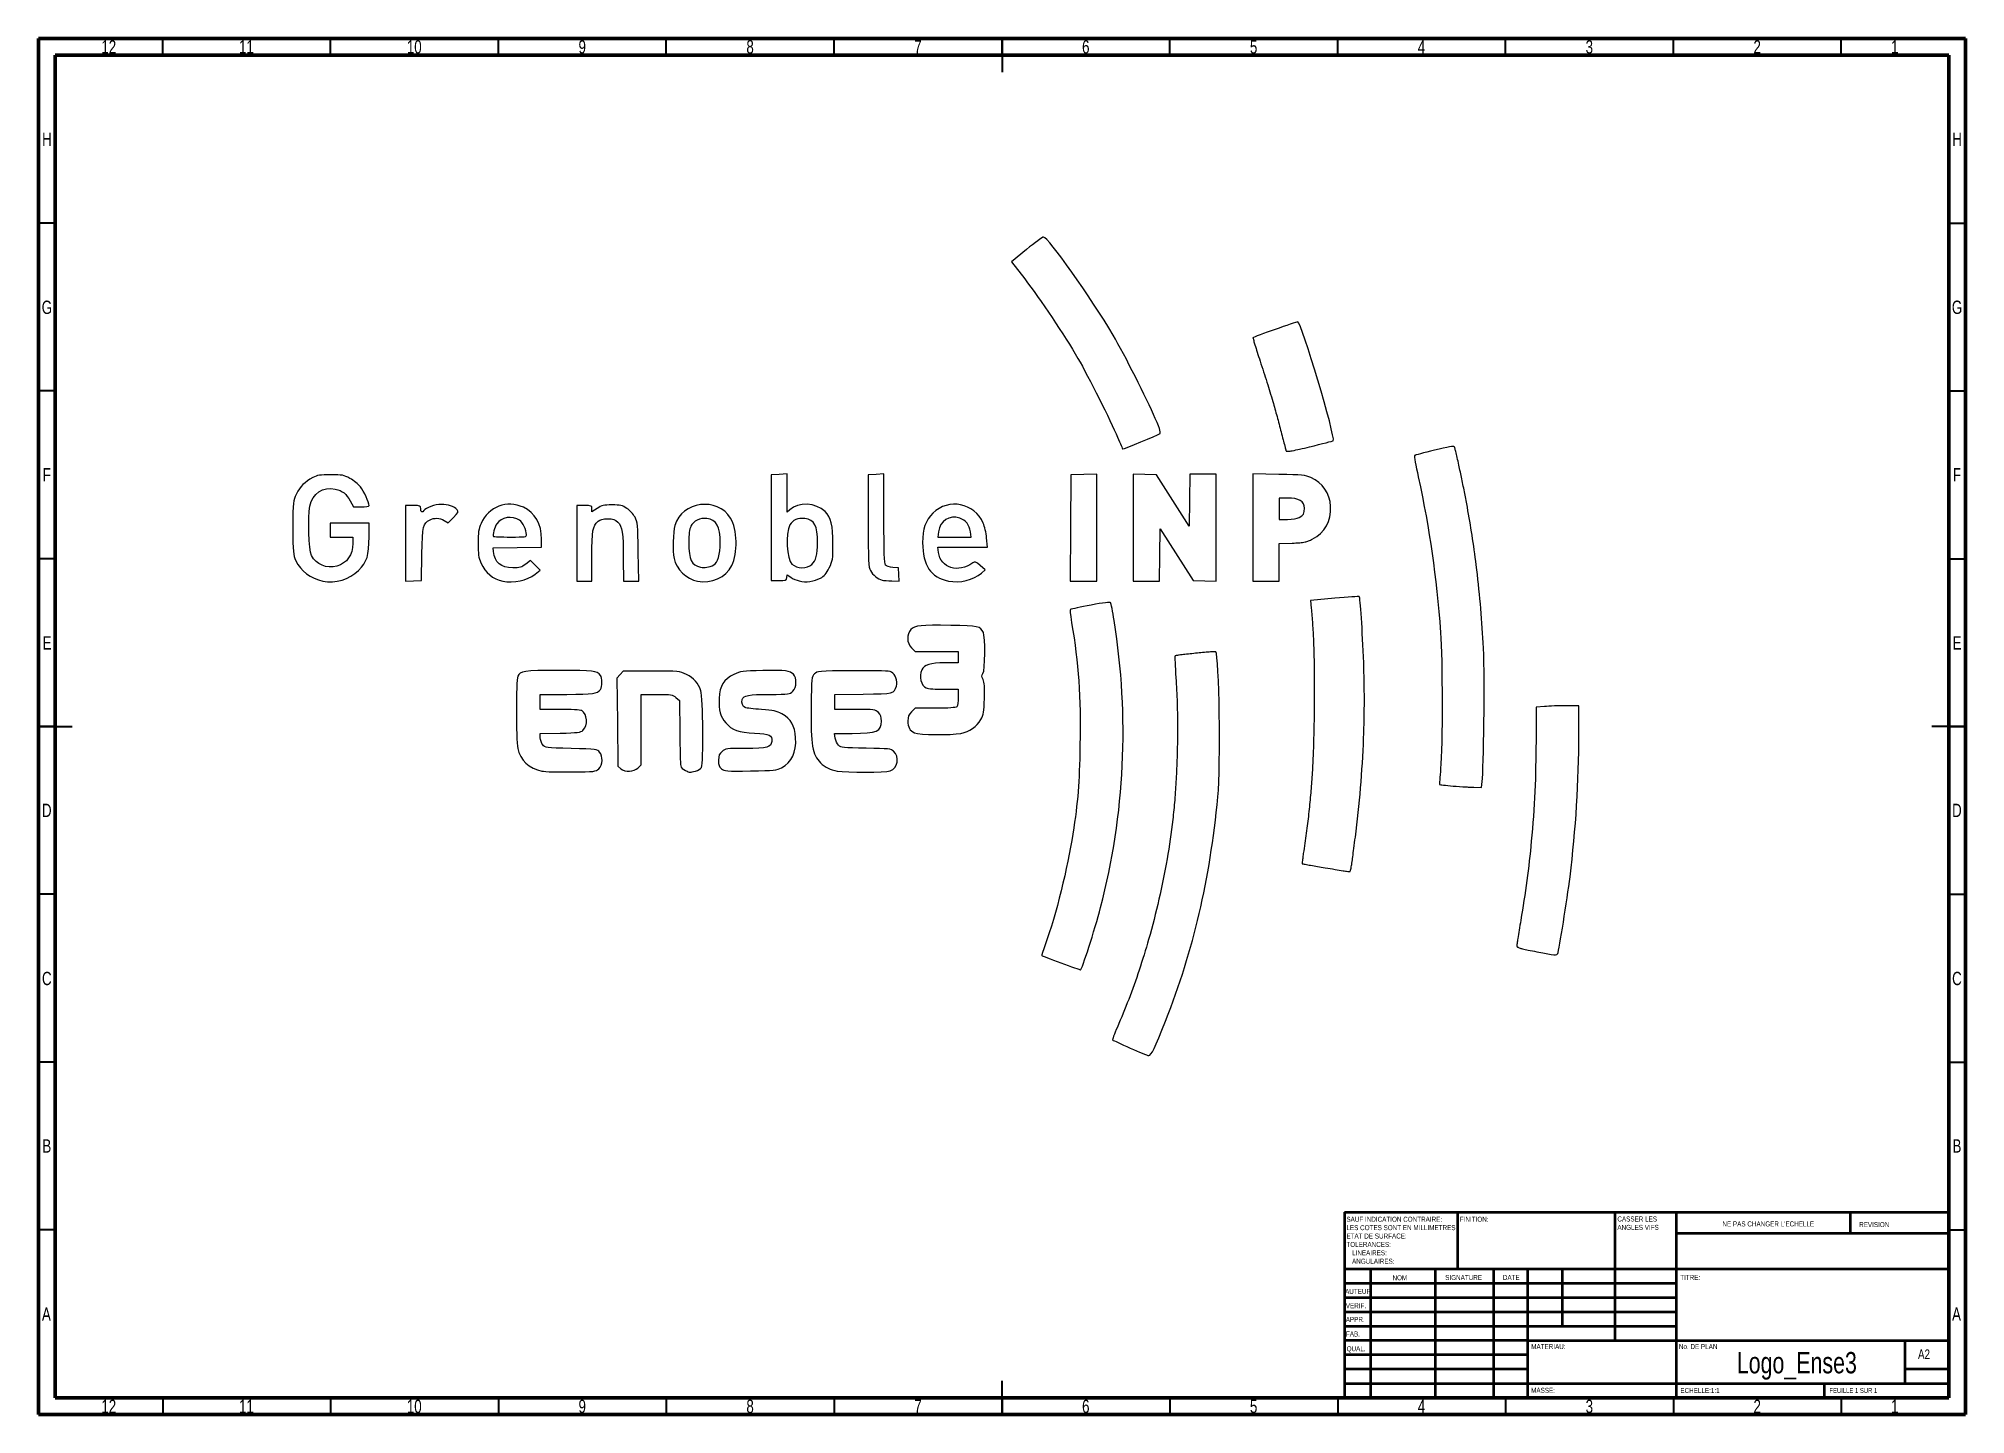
# Model space of a CAD drawing. Header units: millimetres. Extents: x 15 to 589, y 5 to 415.
import ezdxf

# ---------------------------------------------------------------- set-up
doc = ezdxf.new("R2010")
doc.units = ezdxf.units.MM
doc.styles.add('SLDTEXTSTYLE0', font='TXT', dxfattribs={"width": 0.75})
doc.styles.add('SLDTEXTSTYLE1', font='TXT', dxfattribs={"width": 0.7})

# ---------------------------------------------------------------- blocks, each defined once
blk = doc.blocks.new('SW_NOTE_0')
at = {"color": 0, "linetype": 'Continuous', "lineweight": 0, "char_height": 1.5, "attachment_point": 1, "style": 'SLDTEXTSTYLE0'}
for s, insert in [('SAUF INDICATION CONTRAIRE:', (0, 1.93)), ('TOLERANCES:', (0, -5.57)), ('LES COTES SONT EN MILLIMETRES', (0, -0.57)), ('ETAT DE SURFACE:', (0, -3.07)), ('ANGULAIRES:', (1.69, -10.57)), ('LINEAIRES:', (1.69, -8.07))]:
    blk.add_mtext(s, dxfattribs=dict(at, insert=insert))
blk = doc.blocks.new('SW_NOTE_1')
at = {"color": 0, "linetype": 'Continuous', "lineweight": 0, "char_height": 1.5, "attachment_point": 1, "style": 'SLDTEXTSTYLE0'}
for s, insert in [('CASSER LES', (0, 1.93)), ('ANGLES VIFS', (0, -0.57))]:
    blk.add_mtext(s, dxfattribs=dict(at, insert=insert))

msp = doc.modelspace()

# ---------------------------------------------------------------- linework, layer by layer
at = {"color": 7, "linetype": 'Continuous', "lineweight": 70}
for p, q in [((15, 5), (15, 415)), ((15, 415), (589, 415)), ((589, 415), (589, 5)), ((20, 10), (20, 410)), ((20, 410), (584, 410)), ((584, 410), (584, 10)), ((584, 10), (20, 10)), ((589, 5), (15, 5))]:
    msp.add_line(p, q, dxfattribs=at)
at = {"color": 7, "linetype": 'Continuous', "lineweight": 35}
for p, q in [((52, 410), (52, 415)), ((102, 410), (102, 415)), ((152, 410), (152, 415)), ((202, 410), (202, 415)), ((252, 410), (252, 415)), ((302, 415), (302, 405)), ((302, 410), (302, 415)), ((352, 410), (352, 415)), ((402, 410), (402, 415)), ((452, 410), (452, 415)), ((502, 410), (502, 415)), ((552, 410), (552, 415)), ((20, 360), (15, 360)), ((584, 360), (589, 360)), ((20, 310), (15, 310)), ((584, 310), (589, 310)), ((20, 260), (15, 260)), ((584, 260), (589, 260)), ((15, 210), (25, 210)), ((20, 210), (15, 210)), ((589, 210), (579, 210)), ((584, 210), (589, 210)), ((20, 160), (15, 160)), ((584, 160), (589, 160)), ((20, 110), (15, 110)), ((584, 110), (589, 110)), ((20, 60), (15, 60)), ((584, 60), (589, 60)), ((302, 5), (302, 15)), ((52, 10), (52, 5)), ((102, 10), (102, 5)), ((152, 10), (152, 5)), ((202, 10), (202, 5)), ((252, 10), (252, 5)), ((302, 10), (302, 5)), ((352, 10), (352, 5)), ((402, 10), (402, 5)), ((452, 10), (452, 5)), ((502, 10), (502, 5)), ((552, 10), (552, 5))]:
    msp.add_line(p, q, dxfattribs=at)
at = {"color": 7, "linetype": 'Continuous', "lineweight": 25}
for p, q in [((309.32, 352.15), (304.81, 348.49)), ((304.81, 348.49), (308.76, 343.38)), ((235.62, 285.13), (233.28, 285.02)), ((233.28, 285.02), (233.28, 253.52)), ((237.97, 285.24), (235.62, 285.13)), ((237.97, 273.82), (237.97, 285.24)), ((264.5, 285.13), (262.15, 285.02)), ((262.15, 285.02), (262.15, 271.33)), ((266.84, 285.24), (264.5, 285.13)), ((266.84, 271.98), (266.84, 285.24)), ((322.53, 285.02), (322.43, 269.17)), ((326.37, 285.12), (322.53, 285.02)), ((330.22, 285.23), (326.37, 285.12)), ((330.22, 253.33), (330.22, 285.23)), ((341.09, 285.23), (341.09, 253.33)), ((344.56, 285.12), (341.09, 285.23)), ((348.03, 285.02), (344.56, 285.12)), ((357.78, 269.72), (348.03, 285.02)), ((357.98, 285.2), (357.78, 269.72)), ((365.84, 285.2), (357.98, 285.2)), ((365.84, 253.3), (365.84, 285.2)), ((376.72, 285.28), (376.72, 253.33)), ((384.5, 285.12), (376.72, 285.28)), ((107.84, 277.21), (108.78, 275.46)), ((124.34, 275.83), (124.34, 253.29)), ((126.59, 275.83), (124.34, 275.83)), ((175.34, 275.83), (175.34, 253.33)), ((177.59, 275.83), (175.34, 275.83)), ((387.05, 278.08), (384.59, 278.08)), ((384.59, 278.08), (384.59, 271.7)), ((101.84, 270.58), (101.84, 266.45)), ((113.47, 270.58), (101.84, 270.58)), ((108.78, 275.46), (111.12, 275.46)), ((113.47, 266.52), (113.47, 270.58)), ((135.83, 271.36), (137, 270.65)), ((137, 270.65), (138.61, 272.28)), ((181.41, 274.98), (179.84, 273.94)), ((179.84, 273.94), (179.84, 274.89)), ((238.81, 274.61), (237.97, 273.82)), ((384.59, 271.7), (387.05, 271.7)), ((101.84, 266.45), (108.59, 266.45)), ((108.59, 266.45), (108.59, 264.57)), ((164.84, 263.47), (164.84, 265.83)), ((283.08, 268.02), (282.87, 266.45)), ((282.87, 266.45), (292.81, 266.45)), ((292.81, 266.45), (292.6, 268.02)), ((297.69, 263.45), (297.42, 266.17)), ((322.43, 269.17), (322.33, 253.33)), ((349.05, 261.1), (349.15, 268.87)), ((349.15, 268.87), (358.92, 253.52)), ((384.59, 264.49), (388.44, 264.64)), ((384.59, 253.33), (384.59, 264.49)), ((129.03, 253.52), (129.22, 261.39)), ((150.4, 263.27), (157.62, 263.37)), ((150.53, 262.14), (150.4, 263.27)), ((157.62, 263.37), (164.84, 263.47)), ((161.53, 259.42), (160.12, 258.34)), ((164.43, 256.59), (161.53, 259.42)), ((179.84, 253.33), (179.84, 260.65)), ((189.2, 259.99), (189.22, 253.33)), ((193.77, 253.33), (193.65, 262.05)), ((282.87, 263.45), (297.69, 263.45)), ((283.08, 261.89), (282.87, 263.45)), ((348.95, 253.33), (349.05, 261.1)), ((124.34, 253.29), (126.68, 253.41)), ((126.68, 253.41), (129.03, 253.52)), ((162.9, 255.38), (164.43, 256.59)), ((175.34, 253.33), (179.84, 253.33)), ((189.22, 253.33), (193.77, 253.33)), ((233.28, 253.52), (235.53, 253.52)), ((237.9, 254.37), (238.02, 255.22)), ((238.02, 255.22), (239.08, 254.46)), ((269.2, 253.37), (271.38, 253.33)), ((271.15, 257.27), (269.47, 257.38)), ((271.38, 253.33), (271.15, 257.27)), ((297.03, 256.64), (295.53, 257.96)), ((295.9, 255.7), (297.03, 256.64)), ((322.33, 253.33), (330.22, 253.33)), ((341.09, 253.33), (348.95, 253.33)), ((358.92, 253.52), (362.38, 253.41)), ((362.38, 253.41), (365.84, 253.3)), ((376.72, 253.33), (384.59, 253.33)), ((401.11, 248.2), (393.88, 247.57)), ((393.88, 247.57), (394.1, 245.29)), ((275.06, 233.43), (276.16, 232.33)), ((276.16, 232.33), (288.97, 232.33)), ((288.97, 232.33), (288.97, 228.95)), ((188.23, 225.45), (187.31, 224.38)), ((187.31, 224.38), (187.42, 211.26)), ((189.15, 226.52), (188.23, 225.45)), ((197.53, 226.52), (189.15, 226.52)), ((288.97, 228.95), (284.99, 228.95)), ((164.47, 219.58), (172.36, 219.58)), ((164.47, 215.08), (164.47, 219.58)), ((194.47, 219.58), (199.13, 219.58)), ((194.47, 198.55), (194.47, 219.58)), ((204.85, 218.68), (205.9, 217.77)), ((252.22, 219.54), (260.64, 219.65)), ((252.22, 215.08), (252.22, 219.54)), ((284.67, 221.08), (288.97, 221.08)), ((288.97, 221.08), (288.97, 218.72)), ((170.3, 215.08), (164.47, 215.08)), ((205.9, 217.77), (206, 208.46)), ((258.23, 215.08), (252.22, 215.08)), ((276.16, 215.45), (275.06, 214.36)), ((282.11, 215.45), (276.16, 215.45)), ((463.62, 215.96), (461.09, 215.72)), ((461.09, 215.72), (461.09, 205.56)), ((473.84, 216.2), (470, 216.2)), ((473.84, 207.63), (473.84, 216.2)), ((164.47, 207.89), (170.43, 208.02)), ((164.47, 206.65), (164.47, 207.89)), ((187.42, 211.26), (187.53, 198.14)), ((252.12, 207.95), (257.32, 207.95)), ((252.34, 206.57), (252.12, 207.95)), ((187.53, 198.14), (188.41, 197.42)), ((193.54, 197.63), (194.47, 198.55)), ((442.58, 191.88), (444.88, 191.83)), ((444.88, 191.83), (445.1, 194.55))]:
    msp.add_line(p, q, dxfattribs=at)
at = {"color": 7, "linetype": 'Continuous', "lineweight": 50}
for p, q in [((404, 65.25), (584, 65.25)), ((404, 65.25), (404, 10)), ((437.8, 48.25), (437.8, 65.25)), ((484.6, 65.25), (484.6, 27)), ((502.8, 65.25), (502.8, 10)), ((554.8, 58.88), (554.8, 65.25)), ((584, 58.88), (502.8, 58.88)), ((584, 48.25), (404, 48.25)), ((411.8, 48.25), (411.8, 10)), ((430.99, 48.25), (430.99, 10)), ((448.4, 48.25), (448.4, 10)), ((458.6, 10), (458.6, 48.25)), ((469, 31.25), (469, 48.25)), ((502.8, 44), (404, 44)), ((502.8, 39.75), (404, 39.75)), ((502.8, 35.5), (404, 35.5)), ((502.8, 31.25), (404, 31.25)), ((458.6, 27), (404, 27)), ((458.6, 27), (584, 27)), ((571, 14.25), (571, 27)), ((458.6, 22.75), (404, 22.75)), ((458.6, 18.5), (404, 18.5)), ((584, 18.5), (571, 18.5)), ((404, 14.25), (584, 14.25)), ((547, 10), (547, 14.25))]:
    msp.add_line(p, q, dxfattribs=at)
at = {"color": 7, "linetype": 'Continuous', "lineweight": 25}
for points in [[(335.07, 326.64), (328.63, 337.66), (315.68, 355.95), (314.39, 355.85)], [(314.39, 355.85), (314.08, 355.83), (311.8, 354.16), (309.32, 352.15)], [(308.76, 343.38), (313.3, 337.49), (320.65, 326.51), (324.6, 319.7)], [(390.09, 330.58), (389.67, 330.58), (377.04, 326.11), (376.76, 325.86)], [(400.68, 295.16), (401.48, 295.96), (391.13, 330.58), (390.09, 330.58)], [(347.67, 301.78), (345.04, 307.9), (338.63, 320.55), (335.07, 326.64)], [(324.6, 319.7), (327.79, 314.23), (334.35, 301.16), (336.43, 296.17)], [(348.95, 297.19), (349.41, 297.48), (349.2, 298.23), (347.67, 301.78)], [(336.43, 296.17), (337.22, 294.27), (337.92, 292.7), (337.98, 292.7)], [(337.98, 292.7), (338.24, 292.7), (348.46, 296.88), (348.95, 297.19)], [(393.64, 293.33), (397.41, 294.24), (400.57, 295.06), (400.68, 295.16)], [(436.78, 293.32), (436.6, 293.63), (434.94, 293.36), (430.8, 292.34)], [(424.87, 290.73), (424.76, 290.63), (425.27, 287.78), (425.99, 284.4)], [(430.8, 292.34), (427.64, 291.56), (424.98, 290.84), (424.87, 290.73)], [(96.73, 284.19), (94.25, 282.86), (92.95, 281.56), (91.83, 279.28)], [(95.84, 275.66), (96.63, 279.46), (99.74, 281.56), (103.38, 280.74)], [(102.03, 285.02), (98.88, 285.02), (98.03, 284.88), (96.73, 284.19)], [(107.77, 283.91), (105.94, 284.93), (105.48, 285.02), (102.03, 285.02)], [(110.91, 281.37), (110.28, 282.16), (108.87, 283.3), (107.77, 283.91)], [(113.47, 275.83), (113.47, 276.76), (111.94, 280.07), (110.91, 281.37)], [(394.01, 284.18), (392.48, 284.87), (391.38, 284.98), (384.5, 285.12)], [(399.89, 275.57), (399.63, 279.52), (397.53, 282.59), (394.01, 284.18)], [(425.99, 284.4), (429.47, 268.18), (431.33, 255.23), (432.65, 237.95)], [(91.83, 279.28), (90.78, 277.14), (90.78, 277.13), (90.78, 269.27)], [(96.31, 260.97), (95.48, 262.51), (95.17, 272.41), (95.84, 275.66)], [(103.38, 280.74), (105.52, 280.26), (106.72, 279.31), (107.84, 277.21)], [(111.12, 275.46), (112.42, 275.46), (113.47, 275.62), (113.47, 275.83)], [(128.84, 274.89), (128.84, 275.79), (128.74, 275.83), (126.59, 275.83)], [(134.95, 276.2), (133.17, 276.19), (130.3, 275.17), (129.8, 274.37)], [(139.68, 274.56), (138.87, 275.53), (136.93, 276.21), (134.95, 276.2)], [(159.43, 275.31), (154.52, 277.6), (149.03, 275.49), (146.81, 270.48)], [(179.84, 274.89), (179.84, 275.79), (179.74, 275.83), (177.59, 275.83)], [(185.84, 276.02), (183.34, 276.02), (182.77, 275.89), (181.41, 274.98)], [(190.26, 274.99), (188.9, 275.88), (188.34, 276.02), (185.84, 276.02)], [(221.17, 272.07), (217.21, 278.49), (206.64, 277.12), (204.54, 269.91)], [(249.3, 274.06), (246.54, 276.71), (241.33, 276.98), (238.81, 274.61)], [(296.41, 270.62), (293.84, 276.61), (286.03, 278.15), (281.43, 273.57)], [(392.08, 275.02), (392.05, 277.12), (390.48, 278.08), (387.05, 278.08)], [(394.42, 265.82), (398.2, 267.67), (400.19, 271.22), (399.89, 275.57)], [(129.8, 274.37), (129.35, 273.64), (128.84, 273.92), (128.84, 274.89)], [(129.22, 261.39), (129.42, 269.89), (129.56, 270.53), (131.46, 271.51)], [(131.46, 271.51), (132.93, 272.28), (134.41, 272.22), (135.83, 271.36)], [(138.61, 272.28), (140.04, 273.74), (140.15, 273.99), (139.68, 274.56)], [(146.81, 270.48), (146.08, 268.84), (145.94, 267.88), (145.93, 264.58)], [(151.52, 270.43), (150.82, 269.37), (150.19, 266.98), (150.51, 266.66)], [(158.3, 271.47), (156.1, 272.91), (152.81, 272.41), (151.52, 270.43)], [(160.34, 267.2), (160.34, 268.48), (159.19, 270.89), (158.3, 271.47)], [(164.84, 265.83), (164.84, 270.31), (162.91, 273.69), (159.43, 275.31)], [(179.84, 260.65), (179.84, 268.44), (180.06, 269.68), (181.7, 271.14)], [(181.7, 271.14), (182.32, 271.69), (183.07, 271.89), (184.56, 271.89)], [(184.56, 271.89), (186.24, 271.89), (186.74, 271.73), (187.56, 270.9)], [(187.56, 270.9), (188.91, 269.55), (189.18, 267.78), (189.2, 259.99)], [(192.68, 272.36), (192.21, 273.24), (191.12, 274.42), (190.26, 274.99)], [(193.65, 262.05), (193.53, 270.27), (193.48, 270.86), (192.68, 272.36)], [(204.54, 269.91), (203.98, 267.99), (203.85, 262.22), (204.32, 260.04)], [(214.05, 271.97), (212.06, 272.23), (210.07, 271.26), (209.31, 269.65)], [(218.09, 264.79), (218.09, 269.57), (216.96, 271.58), (214.05, 271.97)], [(221.54, 257.99), (223.34, 261.49), (223.14, 268.86), (221.17, 272.07)], [(238.82, 270.06), (237.47, 267.46), (237.88, 259.83), (239.44, 258.41)], [(243.25, 271.97), (241.26, 272.24), (239.58, 271.52), (238.82, 270.06)], [(247.04, 264.77), (247.04, 269.83), (246.11, 271.59), (243.25, 271.97)], [(251.65, 264.39), (251.65, 269.9), (251.05, 272.39), (249.3, 274.06)], [(262.15, 271.33), (262.15, 259.05), (262.22, 257.52), (262.8, 256.45)], [(267.31, 258.11), (266.95, 258.57), (266.84, 261.95), (266.84, 271.98)], [(281.43, 273.57), (279.22, 271.37), (278.35, 268.9), (278.35, 264.78)], [(289.4, 272.07), (286.4, 273.13), (283.51, 271.28), (283.08, 268.02)], [(292.6, 268.02), (292.33, 270.09), (291.29, 271.4), (289.4, 272.07)], [(297.42, 266.17), (297.27, 267.67), (296.82, 269.67), (296.41, 270.62)], [(387.05, 271.7), (388.47, 271.7), (389.95, 271.94), (390.56, 272.25)], [(390.56, 272.25), (391.74, 272.86), (392.1, 273.52), (392.08, 275.02)], [(90.78, 269.27), (90.78, 261.77), (90.82, 261.3), (91.67, 259.41)], [(108.59, 264.57), (108.59, 261.1), (106.9, 258.67), (103.88, 257.82)], [(110.33, 256.52), (112.85, 259.04), (113.47, 261), (113.47, 266.52)], [(145.93, 264.58), (145.93, 261.29), (146.07, 260.34), (146.78, 258.77)], [(150.51, 266.66), (150.62, 266.55), (152.88, 266.45), (155.53, 266.45)], [(155.53, 266.45), (160.07, 266.45), (160.34, 266.5), (160.34, 267.2)], [(209.31, 269.65), (208.9, 268.78), (208.72, 267.3), (208.72, 264.79)], [(208.72, 264.79), (208.72, 259.74), (209.52, 258.05), (212.19, 257.47)], [(216.12, 258.15), (217.37, 258.82), (218.09, 261.25), (218.09, 264.79)], [(245.36, 258.31), (246.57, 259.41), (247.04, 261.21), (247.04, 264.77)], [(250.53, 257.27), (251.6, 259.42), (251.65, 259.73), (251.65, 264.39)], [(278.35, 264.78), (278.36, 258.02), (280.79, 254.41), (286.07, 253.34)], [(91.67, 259.41), (93.04, 256.38), (96.06, 254.09), (99.69, 253.33)], [(103.88, 257.82), (100.79, 256.96), (97.79, 258.2), (96.31, 260.97)], [(146.78, 258.77), (148.16, 255.72), (150.26, 253.97), (153.28, 253.34)], [(156.24, 257.27), (152.67, 257.28), (150.91, 258.78), (150.53, 262.14)], [(160.12, 258.34), (158.9, 257.41), (158.39, 257.27), (156.24, 257.27)], [(204.32, 260.04), (204.99, 256.89), (208.05, 253.95), (211.33, 253.3)], [(239.44, 258.41), (241.01, 256.99), (243.85, 256.94), (245.36, 258.31)], [(293.28, 258.73), (288.97, 255.6), (283.7, 257.23), (283.08, 261.89)], [(295.53, 257.96), (294.16, 259.16), (293.96, 259.23), (293.28, 258.73)], [(99.69, 253.33), (103.48, 252.54), (107.58, 253.77), (110.33, 256.52)], [(153.28, 253.34), (156.55, 252.66), (160.52, 253.5), (162.9, 255.38)], [(211.33, 253.3), (215.48, 252.47), (219.7, 254.41), (221.54, 257.99)], [(212.19, 257.47), (213.43, 257.2), (214.78, 257.44), (216.12, 258.15)], [(235.53, 253.52), (237.58, 253.52), (237.79, 253.59), (237.9, 254.37)], [(239.08, 254.46), (239.66, 254.05), (240.79, 253.55), (241.58, 253.36)], [(241.58, 253.36), (243.54, 252.88), (246.09, 253.22), (247.9, 254.2)], [(247.9, 254.2), (249.04, 254.82), (249.68, 255.57), (250.53, 257.27)], [(262.8, 256.45), (263.5, 255.18), (265.05, 253.91), (266.28, 253.6)], [(266.28, 253.6), (266.69, 253.5), (268.01, 253.4), (269.2, 253.37)], [(269.47, 257.38), (268.45, 257.45), (267.59, 257.73), (267.31, 258.11)], [(286.07, 253.34), (289.41, 252.67), (293.42, 253.63), (295.9, 255.7)], [(334.39, 246.87), (334.24, 247.12), (332.22, 246.88), (328.53, 246.17)], [(335.41, 241.56), (334.98, 244.27), (334.52, 246.65), (334.39, 246.87)], [(408.44, 248.73), (408.39, 248.78), (405.09, 248.55), (401.11, 248.2)], [(409.74, 229.02), (409.37, 238.51), (408.72, 248.45), (408.44, 248.73)], [(322.49, 244.93), (322.2, 244.82), (322.27, 243.63), (322.74, 240.89)], [(328.53, 246.17), (325.43, 245.57), (322.72, 245.02), (322.49, 244.93)], [(331.37, 156.06), (338.62, 183.85), (339.99, 212.74), (335.41, 241.56)], [(274.86, 238.88), (273.5, 237.52), (273.6, 234.89), (275.06, 233.43)], [(286.72, 240.14), (277.76, 240.28), (276.08, 240.1), (274.86, 238.88)], [(296.44, 238.05), (295.61, 239.86), (294.92, 240.01), (286.72, 240.14)], [(296.33, 225.78), (296.96, 226.64), (297.05, 236.71), (296.44, 238.05)], [(322.74, 240.89), (324.82, 228.77), (325.48, 218.97), (325.23, 204.4)], [(432.65, 237.95), (433.24, 230.3), (433.25, 203.91), (432.66, 197.47)], [(353.54, 231.03), (353.44, 230.93), (353.56, 228.02), (353.8, 224.55)], [(366.3, 189.02), (367.21, 198.39), (366.72, 231.2), (365.66, 232.26)], [(445.1, 194.55), (445.62, 201.03), (445.8, 227.51), (445.37, 234.95)], [(157.76, 224.96), (157.21, 223.75), (157.2, 206.04), (157.74, 203.49)], [(170.13, 226.7), (159.4, 226.7), (158.49, 226.58), (157.76, 224.96)], [(182.36, 225.24), (181.31, 226.6), (180.43, 226.7), (170.13, 226.7)], [(182.36, 221.05), (182.95, 221.82), (182.95, 224.47), (182.36, 225.24)], [(207.98, 225.5), (205.91, 226.51), (205.88, 226.52), (197.53, 226.52)], [(212.3, 220.64), (211.46, 223.02), (210.24, 224.38), (207.98, 225.5)], [(222.15, 225.51), (219.05, 224.07), (217.95, 222.26), (217.77, 218.33)], [(230.76, 226.64), (224.68, 226.52), (224.14, 226.44), (222.15, 225.51)], [(239.85, 225.57), (238.74, 226.68), (237.81, 226.79), (230.76, 226.64)], [(239.67, 220.5), (240.87, 221.7), (240.97, 224.45), (239.85, 225.57)], [(246.13, 225.66), (245.3, 224.83), (245.27, 224.6), (245.16, 215.91)], [(257.57, 226.61), (247.12, 226.52), (246.97, 226.51), (246.13, 225.66)], [(269.09, 226.23), (268.38, 226.6), (265.61, 226.69), (257.57, 226.61)], [(270.55, 222.05), (270.98, 223.57), (270.27, 225.62), (269.09, 226.23)], [(278.14, 226.86), (277.22, 224.83), (277.86, 222.23), (279.46, 221.5)], [(284.99, 228.95), (280.56, 228.95), (278.86, 228.43), (278.14, 226.86)], [(296.38, 223.99), (295.92, 224.92), (295.91, 225.2), (296.33, 225.78)], [(296.78, 218.33), (296.89, 221.82), (296.8, 223.14), (296.38, 223.99)], [(172.36, 219.58), (180.36, 219.58), (181.34, 219.72), (182.36, 221.05)], [(199.13, 219.58), (203.52, 219.58), (203.86, 219.53), (204.85, 218.68)], [(212.46, 197.82), (213.1, 199.01), (212.96, 218.78), (212.3, 220.64)], [(217.77, 218.33), (217.6, 214.74), (218.09, 212.9), (219.7, 211.07)], [(224.63, 218.02), (225.04, 219.3), (226.52, 219.58), (232.75, 219.58)], [(232.75, 219.58), (238.62, 219.58), (238.77, 219.6), (239.67, 220.5)], [(260.64, 219.65), (269.84, 219.78), (269.9, 219.79), (270.55, 222.05)], [(279.46, 221.5), (279.96, 221.27), (282.31, 221.08), (284.67, 221.08)], [(288.97, 218.72), (288.97, 217.38), (288.77, 216.16), (288.52, 215.9)], [(295.7, 212.1), (296.51, 213.55), (296.64, 214.35), (296.78, 218.33)], [(176.81, 214.72), (176.44, 214.92), (173.51, 215.08), (170.3, 215.08)], [(177.17, 208.85), (178.72, 210.26), (178.51, 213.81), (176.81, 214.72)], [(225.51, 215.62), (224.74, 215.95), (224.33, 217.07), (224.63, 218.02)], [(230.34, 215.07), (228.04, 215.22), (225.86, 215.47), (225.51, 215.62)], [(236.46, 213.73), (234.81, 214.63), (233.9, 214.83), (230.34, 215.07)], [(240.51, 206.65), (240.28, 210.27), (239.13, 212.28), (236.46, 213.73)], [(245.16, 215.91), (245.01, 204.28), (245.44, 201.7), (247.95, 199.19)], [(265.17, 214.16), (264.27, 215.06), (264.12, 215.08), (258.23, 215.08)], [(266.08, 211.63), (266.09, 212.85), (265.87, 213.46), (265.17, 214.16)], [(275.06, 214.36), (274.2, 213.5), (273.97, 212.93), (273.97, 211.71)], [(288.52, 215.9), (288.2, 215.59), (286.24, 215.45), (282.11, 215.45)], [(470, 216.2), (467.88, 216.2), (465.01, 216.09), (463.62, 215.96)], [(165.18, 204.53), (164.79, 205.01), (164.47, 205.97), (164.47, 206.65)], [(170.43, 208.02), (175.63, 208.13), (176.49, 208.23), (177.17, 208.85)], [(206, 208.46), (206.06, 203.33), (206.19, 198.75), (206.3, 198.27)], [(219.7, 211.07), (221.54, 208.98), (223.56, 208.26), (228.31, 208.04)], [(228.31, 208.04), (232.88, 207.82), (233.58, 207.48), (233.39, 205.57)], [(236.35, 197.73), (239.43, 199.38), (240.79, 202.29), (240.51, 206.65)], [(257.32, 207.95), (264.84, 207.95), (266.05, 208.46), (266.08, 211.63)], [(273.97, 211.71), (273.97, 209.71), (274.49, 208.77), (275.96, 208.13)], [(275.96, 208.13), (277.4, 207.5), (286.7, 207.39), (289.76, 207.96)], [(289.76, 207.96), (292.33, 208.44), (294.52, 209.97), (295.7, 212.1)], [(471.2, 165.2), (472.94, 179.27), (473.84, 193.78), (473.84, 207.63)], [(157.74, 203.49), (158.5, 199.96), (161.12, 197.5), (164.97, 196.71)], [(173.65, 203.45), (166.06, 203.64), (165.88, 203.66), (165.18, 204.53)], [(182.12, 202.38), (181.42, 203.25), (181.24, 203.27), (173.65, 203.45)], [(181.87, 197.43), (183.09, 198.57), (183.22, 201.03), (182.12, 202.38)], [(218.62, 202.58), (217.79, 201.87), (217.6, 201.37), (217.57, 199.92)], [(225.52, 203.46), (219.9, 203.45), (219.59, 203.41), (218.62, 202.58)], [(233.39, 205.57), (233.21, 203.73), (232.22, 203.47), (225.52, 203.46)], [(253.34, 204.41), (252.91, 204.84), (252.47, 205.81), (252.34, 206.57)], [(261.51, 203.53), (254.62, 203.63), (254.06, 203.7), (253.34, 204.41)], [(269.7, 202.66), (268.97, 203.35), (268.31, 203.42), (261.51, 203.53)], [(268.7, 196.76), (270.94, 197.54), (271.52, 200.95), (269.7, 202.66)], [(325.23, 204.4), (325.03, 192.86), (324.64, 187.97), (323.1, 177.95)], [(164.97, 196.71), (165.83, 196.53), (169.76, 196.41), (173.72, 196.45)], [(173.72, 196.45), (180.77, 196.52), (180.93, 196.53), (181.87, 197.43)], [(188.41, 197.42), (189.74, 196.34), (192.37, 196.45), (193.54, 197.63)], [(206.3, 198.27), (206.41, 197.76), (206.98, 197.19), (207.7, 196.88)], [(207.7, 196.88), (209.17, 196.24), (208.98, 196.25), (210.68, 196.72)], [(210.68, 196.72), (211.45, 196.94), (212.25, 197.43), (212.46, 197.82)], [(217.57, 199.92), (217.53, 198.46), (217.69, 198.01), (218.45, 197.4)], [(218.45, 197.4), (219.31, 196.7), (219.85, 196.66), (227.07, 196.77)], [(227.07, 196.77), (234.21, 196.88), (234.89, 196.95), (236.35, 197.73)], [(247.95, 199.19), (249.35, 197.8), (250.82, 197.07), (252.93, 196.71)], [(252.93, 196.71), (255.7, 196.24), (267.32, 196.27), (268.7, 196.76)], [(432.66, 197.47), (432.43, 194.9), (432.29, 192.76), (432.34, 192.71)], [(432.34, 192.71), (432.39, 192.66), (434.2, 192.46), (436.35, 192.27)], [(350.72, 122.24), (359.18, 143.83), (363.84, 163.8), (366.3, 189.02)], [(323.1, 177.95), (321.57, 167.92), (318.09, 153.95), (314.89, 144.96)], [(467.53, 142.35), (467.95, 143.4), (470.38, 158.54), (471.2, 165.2)], [(325.42, 137.48), (325.8, 137.44), (329.65, 149.44), (331.37, 156.06)], [(314.89, 144.96), (314.27, 143.21), (313.79, 141.76), (313.83, 141.73)], [(313.83, 141.73), (313.87, 141.7), (316.43, 140.74), (319.53, 139.59)], [(319.53, 139.59), (322.62, 138.44), (325.27, 137.49), (325.42, 137.48)], [(461.28, 142.88), (466.81, 141.81), (467.3, 141.77), (467.53, 142.35)], [(345.7, 111.96), (346.47, 111.95), (347.54, 114.15), (350.72, 122.24)], [(336.36, 120.44), (335.44, 118.36), (334.81, 116.61), (334.98, 116.55)], [(334.98, 116.55), (335.14, 116.49), (337.47, 115.43), (340.15, 114.2)], [(340.15, 114.2), (342.83, 112.97), (345.33, 111.97), (345.7, 111.96)]]:
    msp.add_open_spline(points, degree=3, dxfattribs=at)
for points, knots in [([(376.76, 325.86), (376.76, 325.86), (376.76, 325.86), (376.76, 325.86), (376.76, 325.85), (376.76, 325.84), (376.76, 325.78), (376.82, 325.49), (377.02, 324.81), (377.43, 323.42), (378.07, 321.39), (378.6, 319.77), (378.89, 318.88)], [0, 0, 0, 0, 0.000304, 0.000681, 0.001146, 0.002632, 0.006729, 0.022949, 0.125549, 0.298633, 0.615259, 1, 1, 1, 1]), ([(378.89, 318.88), (379.58, 316.78), (380.89, 312.77), (382.55, 307.27), (383.95, 302.34), (384.74, 299.31), (385.15, 297.77)], [0, 0, 0, 0, 0.30107, 0.573722, 0.782975, 1, 1, 1, 1]), ([(385.15, 297.77), (385.35, 297), (385.71, 295.6), (386.17, 293.84), (386.47, 292.72), (386.61, 292.22), (386.64, 292.1)], [0, 0, 0, 0, 0.405755, 0.737844, 0.932542, 1, 1, 1, 1]), ([(386.64, 292.1), (386.65, 292.09), (386.65, 292.08), (386.67, 292.06), (386.71, 292.04), (386.86, 292), (387.46, 292.02), (388.74, 292.23), (390.91, 292.68), (392.63, 293.09), (393.64, 293.33)], [0, 0, 0, 0, 0.002635, 0.005533, 0.008891, 0.02275, 0.071086, 0.257235, 0.566189, 1, 1, 1, 1]), ([(440.63, 275.35), (440.38, 276.71), (439.84, 279.52), (438.99, 283.69), (438.23, 287.28), (437.63, 290), (437.23, 291.7), (436.97, 292.71), (436.84, 293.17), (436.79, 293.28), (436.78, 293.32)], [0, 0, 0, 0, 0.224989, 0.467056, 0.695208, 0.82311, 0.922543, 0.979442, 0.993775, 1, 1, 1, 1]), ([(445.37, 234.95), (445.11, 238.83), (444.58, 246.59), (443.4, 257.27), (442.11, 266.87), (441.12, 272.57), (440.63, 275.35)], [0, 0, 0, 0, 0.286331, 0.573168, 0.79214, 1, 1, 1, 1]), ([(388.44, 264.64), (389.19, 264.67), (390.48, 264.72), (392.12, 264.93), (393.37, 265.32), (394.06, 265.65), (394.42, 265.82)], [0, 0, 0, 0, 0.367965, 0.627086, 0.804436, 1, 1, 1, 1]), ([(394.1, 245.29), (394.24, 243.74), (394.53, 240.49), (394.8, 235.38), (394.99, 229.37), (395.06, 222.25), (395.01, 216.98), (394.98, 214.18)], [0, 0, 0, 0, 0.15062, 0.313711, 0.492927, 0.729788, 1, 1, 1, 1]), ([(365.66, 232.26), (365.66, 232.26), (365.65, 232.27), (365.65, 232.27), (365.63, 232.27), (365.59, 232.28), (365.47, 232.29), (365.14, 232.28), (364.23, 232.23), (362.71, 232.11), (360.69, 231.92), (358.59, 231.71), (356.61, 231.49), (355.04, 231.3), (354.08, 231.16), (353.67, 231.08), (353.58, 231.05), (353.55, 231.04), (353.55, 231.03), (353.54, 231.03)], [0, 0, 0, 0, 0.0004633, 0.0010756, 0.0018497, 0.0043512, 0.0111722, 0.0305555, 0.0857688, 0.2357582, 0.4048664, 0.5851655, 0.7554928, 0.8946803, 0.9746428, 0.993348, 0.997956, 0.9991467, 1, 1, 1, 1]), ([(353.8, 224.55), (353.94, 222.05), (354.23, 216.87), (354.31, 208.92), (354.19, 201.34), (353.89, 194.37), (353.49, 188.21), (353.08, 184.21), (352.88, 182.27)], [0, 0, 0, 0, 0.1774899, 0.3675929, 0.5628121, 0.7148865, 0.861825, 1, 1, 1, 1]), ([(407.26, 177.02), (407.83, 181.9), (408.96, 191.71), (409.74, 205.38), (410.04, 217.83), (409.84, 225.33), (409.74, 229.02)], [0, 0, 0, 0, 0.283106, 0.56814, 0.788044, 1, 1, 1, 1]), ([(394.98, 214.18), (394.95, 211.91), (394.88, 207.6), (394.68, 201.4), (394.39, 195.67), (393.98, 190.13), (393.44, 184.59), (392.74, 178.83), (392.17, 174.94), (391.88, 172.93)], [0, 0, 0, 0, 0.164268, 0.312563, 0.44958, 0.580031, 0.714802, 0.852986, 1, 1, 1, 1]), ([(461.09, 205.56), (461.02, 200.58), (460.89, 190.65), (459.86, 176.82), (458.42, 164.02), (457.18, 156.21), (456.55, 152.27)], [0, 0, 0, 0, 0.278709, 0.556517, 0.776537, 1, 1, 1, 1]), ([(436.35, 192.27), (437.64, 192.17), (439.37, 192.04), (441.44, 191.92), (442.23, 191.89), (442.58, 191.88)], [0, 0, 0, 0, 0.618491, 0.83393, 1, 1, 1, 1]), ([(352.88, 182.27), (352.36, 178.34), (351.3, 170.37), (348.83, 158.46), (346.01, 147.42), (342.94, 137.48), (339.88, 128.75), (337.51, 123.17), (336.36, 120.44)], [0, 0, 0, 0, 0.18483, 0.375672, 0.567917, 0.716926, 0.861686, 1, 1, 1, 1]), ([(391.88, 172.93), (391.8, 172.4), (391.66, 171.44), (391.51, 170.24), (391.43, 169.52), (391.41, 169.22), (391.42, 169.15), (391.42, 169.13), (391.42, 169.13), (391.43, 169.13), (391.43, 169.13)], [0, 0, 0, 0, 0.423348, 0.759075, 0.9456, 0.986967, 0.996358, 0.998769, 0.999451, 1, 1, 1, 1]), ([(405.45, 166.75), (405.47, 166.75), (405.53, 166.74), (405.6, 166.75), (405.66, 166.79), (405.7, 166.84), (405.79, 166.98), (405.88, 167.3), (406.05, 168.1), (406.25, 169.41), (406.52, 171.37), (406.86, 173.94), (407.11, 175.9), (407.26, 177.02)], [0, 0, 0, 0, 0.007796, 0.015019, 0.020208, 0.026444, 0.034401, 0.065826, 0.119665, 0.265821, 0.440087, 0.681189, 1, 1, 1, 1]), ([(391.43, 169.13), (391.43, 169.13), (391.43, 169.13), (391.43, 169.12), (391.44, 169.12), (391.48, 169.11), (391.57, 169.09), (391.85, 169.03), (392.65, 168.88), (394.06, 168.63), (396.06, 168.28), (397.5, 168.04), (398.28, 167.91)], [0, 0, 0, 0, 0.000369, 0.000926, 0.002179, 0.005578, 0.015304, 0.043891, 0.128078, 0.368827, 0.660057, 1, 1, 1, 1]), ([(398.28, 167.91), (399.26, 167.75), (401.04, 167.46), (403.28, 167.09), (404.69, 166.86), (405.3, 166.77), (405.45, 166.75)], [0, 0, 0, 0, 0.411505, 0.744872, 0.936994, 1, 1, 1, 1]), ([(456.55, 152.27), (456.38, 151.27), (456.07, 149.46), (455.7, 147.14), (455.46, 145.64), (455.37, 144.96), (455.34, 144.78)], [0, 0, 0, 0, 0.3984207, 0.7288742, 0.9268525, 1, 1, 1, 1]), ([(455.34, 144.78), (455.34, 144.7), (455.34, 144.54), (455.49, 144.33), (455.75, 144.17), (456.26, 143.96), (457.27, 143.69), (459, 143.32), (460.43, 143.05), (461.28, 142.88)], [0, 0, 0, 0, 0.035484, 0.072272, 0.115181, 0.177209, 0.327286, 0.597672, 1, 1, 1, 1])]:
    msp.add_open_spline(points, degree=3, knots=knots, dxfattribs=at)

# ---------------------------------------------------------------- block references
at = {"color": 7, "linetype": 'Continuous', "lineweight": 0}
for name, p in [('SW_NOTE_0', (404.59, 61.99)), ('SW_NOTE_1', (485.31, 62.07))]:
    msp.add_blockref(name, p, dxfattribs=at)

# ---------------------------------------------------------------- texts
for s, insert, char_height, attachment_point, style in [('12', (35.92, 414.49), 3.969, 2, 'SLDTEXTSTYLE0'), ('11', (76.92, 414.49), 3.969, 2, 'SLDTEXTSTYLE0'), ('10', (126.92, 414.49), 3.969, 2, 'SLDTEXTSTYLE0'), ('9', (176.96, 414.49), 3.97, 2, 'SLDTEXTSTYLE0'), ('8', (226.96, 414.49), 3.97, 2, 'SLDTEXTSTYLE0'), ('7', (276.96, 414.49), 3.97, 2, 'SLDTEXTSTYLE0'), ('6', (326.96, 414.49), 3.97, 2, 'SLDTEXTSTYLE0'), ('5', (376.96, 414.49), 3.97, 2, 'SLDTEXTSTYLE0'), ('4', (426.96, 414.49), 3.97, 2, 'SLDTEXTSTYLE0'), ('3', (476.96, 414.49), 3.97, 2, 'SLDTEXTSTYLE0'), ('2', (526.96, 414.49), 3.97, 2, 'SLDTEXTSTYLE0'), ('1', (567.96, 414.49), 3.97, 2, 'SLDTEXTSTYLE0'), ('H', (17.49, 386.99), 3.97, 2, 'SLDTEXTSTYLE0'), ('H', (586.49, 386.99), 3.97, 2, 'SLDTEXTSTYLE0'), ('G', (17.49, 336.9), 3.97, 2, 'SLDTEXTSTYLE0'), ('G', (586.49, 336.9), 3.97, 2, 'SLDTEXTSTYLE0'), ('F', (17.46, 286.99), 3.97, 2, 'SLDTEXTSTYLE0'), ('F', (586.46, 286.99), 3.97, 2, 'SLDTEXTSTYLE0'), ('E', (17.51, 236.9), 3.97, 2, 'SLDTEXTSTYLE0'), ('E', (586.51, 236.9), 3.97, 2, 'SLDTEXTSTYLE0'), ('D', (17.45, 186.99), 3.97, 2, 'SLDTEXTSTYLE0'), ('D', (586.45, 186.99), 3.97, 2, 'SLDTEXTSTYLE0'), ('C', (17.46, 136.9), 3.97, 2, 'SLDTEXTSTYLE0'), ('C', (586.46, 136.9), 3.97, 2, 'SLDTEXTSTYLE0'), ('B', (17.47, 86.99), 3.97, 2, 'SLDTEXTSTYLE0'), ('B', (586.47, 86.99), 3.97, 2, 'SLDTEXTSTYLE0'), ('FINITION:', (438.37, 63.92), 1.5, 1, 'SLDTEXTSTYLE0'), ("NE PAS CHANGER L'ECHELLE", (516.61, 62.53), 1.5, 1, 'SLDTEXTSTYLE0'), ('REVISION', (557.33, 62.33), 1.5, 1, 'SLDTEXTSTYLE0'), ('NOM', (418.32, 46.5), 1.5, 1, 'SLDTEXTSTYLE0'), ('SIGNATURE', (434.03, 46.56), 1.5, 1, 'SLDTEXTSTYLE0'), ('DATE', (451.21, 46.58), 1.5, 1, 'SLDTEXTSTYLE0'), ('TITRE:', (504.03, 46.58), 1.5, 1, 'SLDTEXTSTYLE0'), ('AUTEUR', (404.21, 42.43), 1.5, 1, 'SLDTEXTSTYLE0'), ('A', (17.34, 36.9), 3.97, 2, 'SLDTEXTSTYLE0'), ('VERIF.', (404.41, 38.15), 1.5, 1, 'SLDTEXTSTYLE0'), ('A', (586.34, 36.9), 3.97, 2, 'SLDTEXTSTYLE0'), ('APPR.', (404.4, 34.06), 1.5, 1, 'SLDTEXTSTYLE0'), ('FAB.', (404.46, 29.73), 1.5, 1, 'SLDTEXTSTYLE0'), ('QUAL.', (404.67, 25.35), 1.5, 1, 'SLDTEXTSTYLE0'), ('MATERIAU:', (459.65, 25.99), 1.5, 1, 'SLDTEXTSTYLE0'), ('No. DE PLAN', (503.63, 25.99), 1.5, 1, 'SLDTEXTSTYLE0'), ('Logo_Ense3', (538.77, 23.61), 6.35, 2, 'SLDTEXTSTYLE0'), ('A2', (574.87, 24.41), 2.91, 1, 'SLDTEXTSTYLE0'), ('MASSE:', (459.62, 12.95), 1.499, 1, 'SLDTEXTSTYLE0'), ('ECHELLE:1:1', (504.07, 12.9), 1.5, 1, 'SLDTEXTSTYLE0'), ('FEUILLE 1 SUR 1', (548.48, 12.9), 1.5, 1, 'SLDTEXTSTYLE1'), ('12', (35.92, 9.4), 3.969, 2, 'SLDTEXTSTYLE0'), ('11', (76.92, 9.4), 3.969, 2, 'SLDTEXTSTYLE0'), ('10', (126.92, 9.4), 3.969, 2, 'SLDTEXTSTYLE0'), ('9', (176.96, 9.4), 3.97, 2, 'SLDTEXTSTYLE0'), ('8', (226.96, 9.4), 3.97, 2, 'SLDTEXTSTYLE0'), ('7', (276.96, 9.4), 3.97, 2, 'SLDTEXTSTYLE0'), ('6', (326.96, 9.4), 3.97, 2, 'SLDTEXTSTYLE0'), ('5', (376.96, 9.4), 3.97, 2, 'SLDTEXTSTYLE0'), ('4', (426.96, 9.4), 3.97, 2, 'SLDTEXTSTYLE0'), ('3', (476.96, 9.4), 3.97, 2, 'SLDTEXTSTYLE0'), ('2', (526.96, 9.4), 3.97, 2, 'SLDTEXTSTYLE0'), ('1', (567.96, 9.4), 3.97, 2, 'SLDTEXTSTYLE0')]:
    msp.add_mtext(s, dxfattribs=dict(at, insert=insert, char_height=char_height, attachment_point=attachment_point, style=style))

doc.saveas('drawing.dxf')
